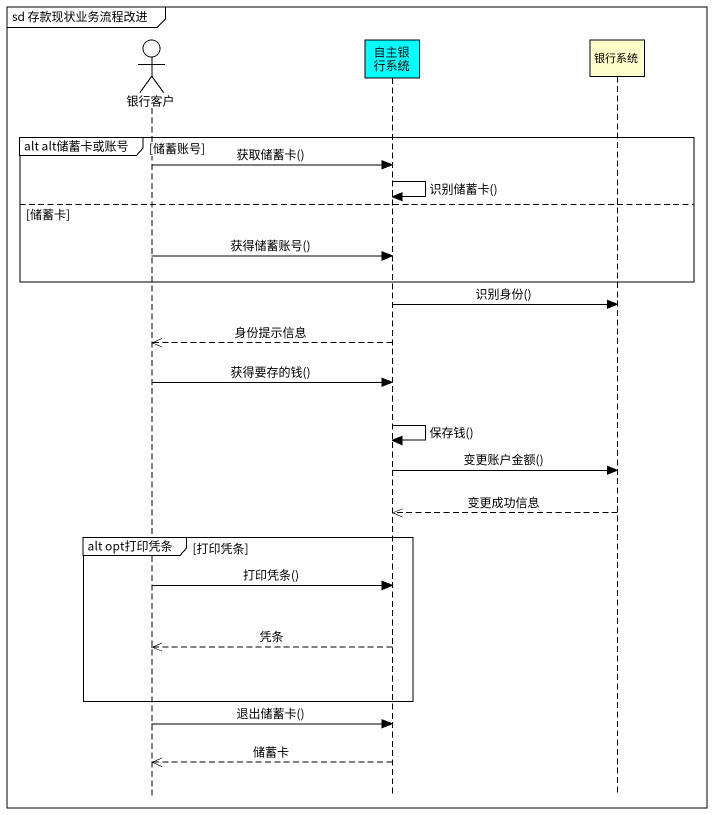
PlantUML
@startuml
mainframe sd 存款现状业务流程改进
hide footbox
actor 银行客户
participant 自主银行系统 #00FFFF
participant 银行系统

group alt alt储蓄卡或账号 [储蓄账号]
  银行客户 -> 自主银行系统 : 获取储蓄卡()
  自主银行系统 -> 自主银行系统 : 识别储蓄卡()
else 储蓄卡
  银行客户 -> 自主银行系统 : 获得储蓄账号()
end
自主银行系统 -> 银行系统 : 识别身份()
自主银行系统 -->> 银行客户 : 身份提示信息
银行客户 -> 自主银行系统 : 获得要存的钱()
自主银行系统 -> 自主银行系统 : 保存钱()
自主银行系统 -> 银行系统 : 变更账户金额()
银行系统 -->> 自主银行系统 : 变更成功信息
group alt opt打印凭条 [打印凭条]
  银行客户 -> 自主银行系统 : 打印凭条()
  自主银行系统 -->> 银行客户 : 凭条
end
银行客户 -> 自主银行系统 : 退出储蓄卡()
自主银行系统 -->> 银行客户 : 储蓄卡
@enduml
